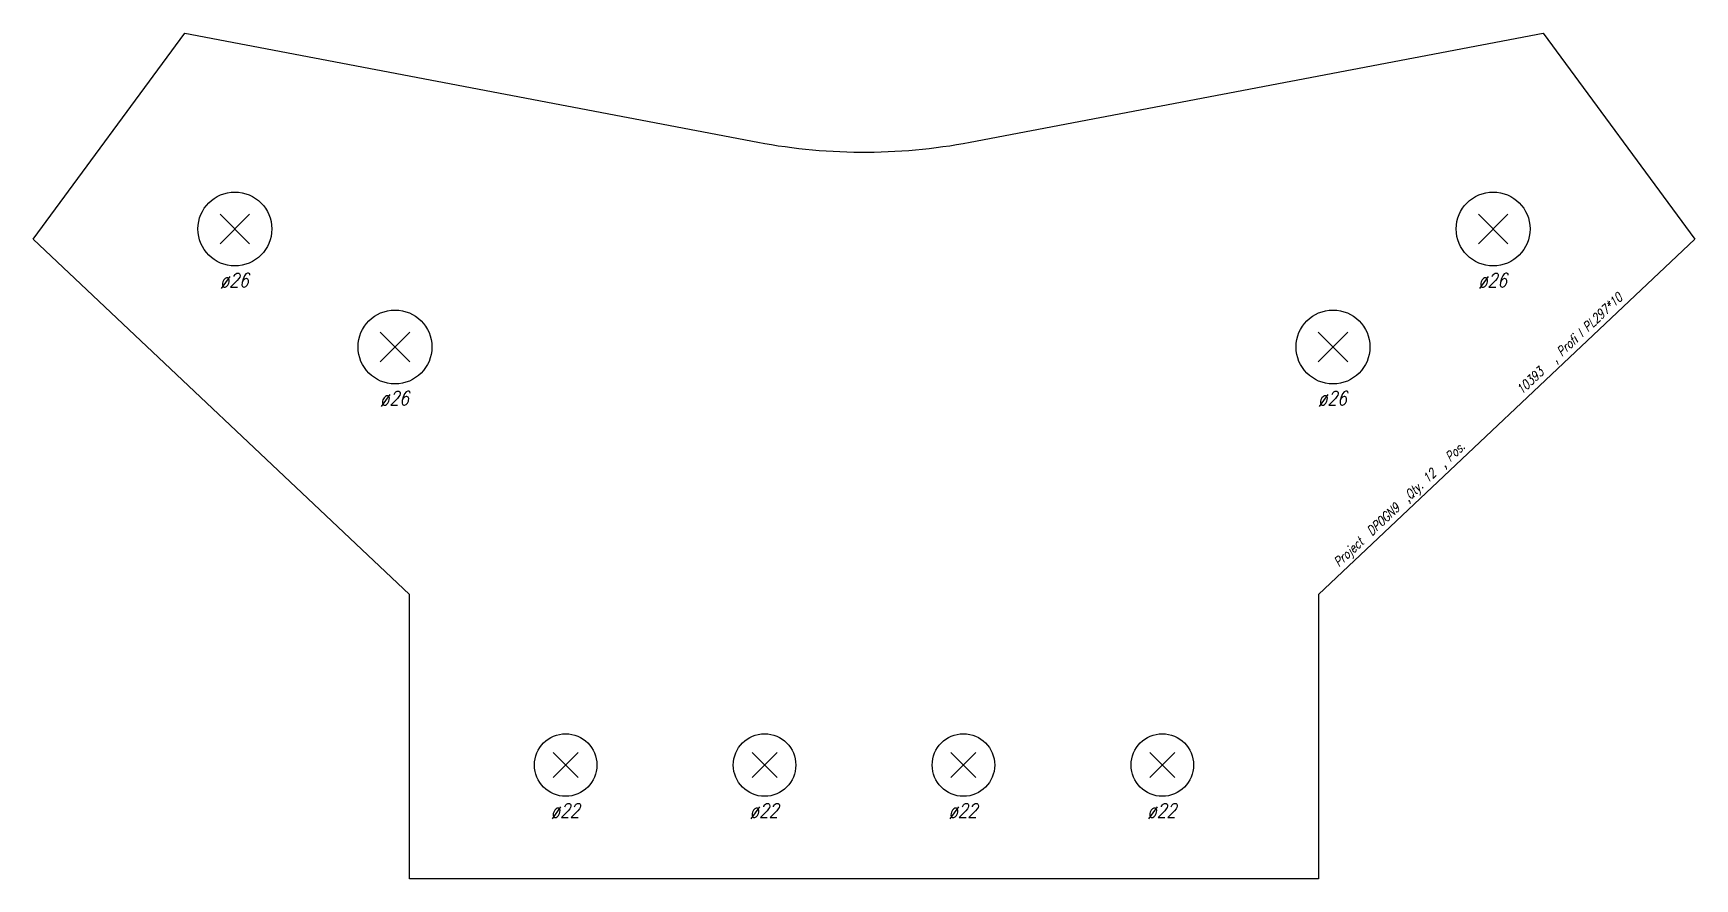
# Model space of a CAD drawing. Extents: x 0 to 585, y -149 to 149.
import ezdxf

# ---------------------------------------------------------------- set-up
doc = ezdxf.new("R2010")
doc.units = 0
doc.header["$LTSCALE"] = 10
for name, color, linetype in [('BEZ_SCHRAUBEN', 7, 'CONTINUOUS'), ('SCHRAUBEN', 7, 'CONTINUOUS'), ('TEILE', 7, 'CONTINUOUS'), ('UNTERSCHRIFT', 7, 'CONTINUOUS')]:
    doc.layers.add(name, color=color, linetype=linetype)
doc.styles.get("Standard").update_dxf_attribs({"font": 'ROMANS'})

msp = doc.modelspace()

# ---------------------------------------------------------------- linework, layer by layer
at = {"layer": 'SCHRAUBEN', "color": 6}
for p, q in [((76.170959, 85.054626), (65.770958, 74.654625)), ((65.770958, 85.054626), (76.170959, 74.654625)), ((519.058838, 85.054138), (508.658813, 74.654144)), ((508.658813, 85.054138), (519.058838, 74.654144)), ((132.538376, 43.549011), (122.138367, 33.149014)), ((122.138367, 43.549011), (132.538376, 33.149014)), ((462.691193, 43.548885), (452.291199, 33.148884)), ((452.291199, 43.548885), (462.691193, 33.148884)), ((191.815948, -104.302521), (183.01593, -113.102509)), ((183.01593, -104.302521), (191.815948, -113.102509)), ((261.815948, -104.302521), (253.01593, -113.102509)), ((253.01593, -104.302521), (261.815948, -113.102509)), ((331.815918, -104.302521), (323.01593, -113.102509)), ((323.01593, -104.302521), (331.815918, -113.102509)), ((401.815918, -104.302521), (393.01593, -113.102509)), ((393.01593, -104.302521), (401.815918, -113.102509))]:
    msp.add_line(p, q, dxfattribs=at)
at = {"layer": 'SCHRAUBEN', "color": 2}
for centre, radius in [((70.970963, 79.854622), 12.999992), ((513.858826, 79.854141), 13), ((127.338371, 38.349014), 13.000008), ((457.49118, 38.348881), 13), ((187.415939, -108.702515), 11.000015), ((257.415955, -108.702515), 11), ((327.415924, -108.702515), 10.999969), ((397.415924, -108.702515), 10.999969)]:
    msp.add_circle(centre, radius, dxfattribs=at)
at = {"layer": 'TEILE', "color": 2}
for p, q in [((0, 76.229836), (53.364563, 148.702499)), ((53.364563, 148.702499), (255.095795, 110.38604)), ((329.736206, 110.385963), (531.46582, 148.701706)), ((531.46582, 148.701706), (584.82959, 76.229126)), ((255.095795, 110.38604), (257.477844, 109.948509)), ((257.477844, 109.948509), (259.865082, 109.539864)), ((259.865082, 109.539864), (262.25705, 109.160156)), ((262.25705, 109.160156), (264.653473, 108.809441)), ((264.653473, 108.809441), (267.053955, 108.487778)), ((267.053955, 108.487778), (269.45813, 108.195198)), ((269.45813, 108.195198), (271.865723, 107.931755)), ((271.865723, 107.931755), (274.276306, 107.697487)), ((274.276306, 107.697487), (276.689514, 107.492432)), ((276.689514, 107.492432), (279.105072, 107.316605)), ((279.105072, 107.316605), (281.522552, 107.170044)), ((281.522552, 107.170044), (283.941681, 107.052773)), ((283.941681, 107.052773), (286.362, 106.964806)), ((286.362, 106.964806), (288.783234, 106.906143)), ((288.783234, 106.906143), (291.204987, 106.876823)), ((291.204987, 106.876823), (293.626923, 106.876816)), ((293.626923, 106.876816), (296.048676, 106.906136)), ((296.048676, 106.906136), (298.46991, 106.96479)), ((298.46991, 106.96479), (300.890228, 107.052757)), ((300.890228, 107.052757), (303.309326, 107.170021)), ((303.309326, 107.170021), (305.726837, 107.316582)), ((305.726837, 107.316582), (308.142365, 107.492386)), ((308.142365, 107.492386), (310.555603, 107.697449)), ((310.555603, 107.697449), (312.966187, 107.931709)), ((312.966187, 107.931709), (315.373779, 108.195145)), ((315.373779, 108.195145), (317.777954, 108.487717)), ((317.777954, 108.487717), (320.178467, 108.809387)), ((320.178467, 108.809387), (322.574829, 109.160088)), ((322.574829, 109.160088), (324.966858, 109.539795)), ((324.966858, 109.539795), (327.354065, 109.948433)), ((327.354065, 109.948433), (329.736145, 110.385956)), ((329.736145, 110.385956), (329.736206, 110.385963)), ((132.415833, -48.702488), (0, 76.229836)), ((584.82959, 76.229126), (452.416199, -48.702488)), ((132.415848, -148.702499), (132.415833, -48.702488)), ((452.416199, -48.702488), (452.416199, -148.702499)), ((452.416199, -148.702499), (132.415848, -148.702499))]:
    msp.add_line(p, q, dxfattribs=at)

# ---------------------------------------------------------------- texts
at = {"layer": 'BEZ_SCHRAUBEN', "color": 2, "oblique": 15, "width": 0.8}
for s, p in [(' ø26', (62.970963, 59.354622)), (' ø26', (505.858826, 59.354137)), (' ø26', (119.338364, 17.849014)), (' ø26', (449.491211, 17.848881)), (' ø22', (179.415955, -127.202522)), (' ø22', (249.415924, -127.202522)), (' ø22', (319.415924, -127.202522)), (' ø22', (389.415924, -127.202522))]:
    msp.add_text(s, height=5, dxfattribs=at).set_placement(p)
at = {"layer": 'UNTERSCHRIFT', "color": 2, "oblique": 15, "width": 0.799999}
for s, p in [('  , Profi l PL297*10', (533.324951, 30.384359)), ('10393', (523.869324, 21.462992)), ('Project  DP0GN9  ,Qty. 12  , Pos. ', (459.570953, -39.202312))]:
    msp.add_text(s, height=3.250002, rotation=43.334755, dxfattribs=at).set_placement(p)

doc.saveas('drawing.dxf')
